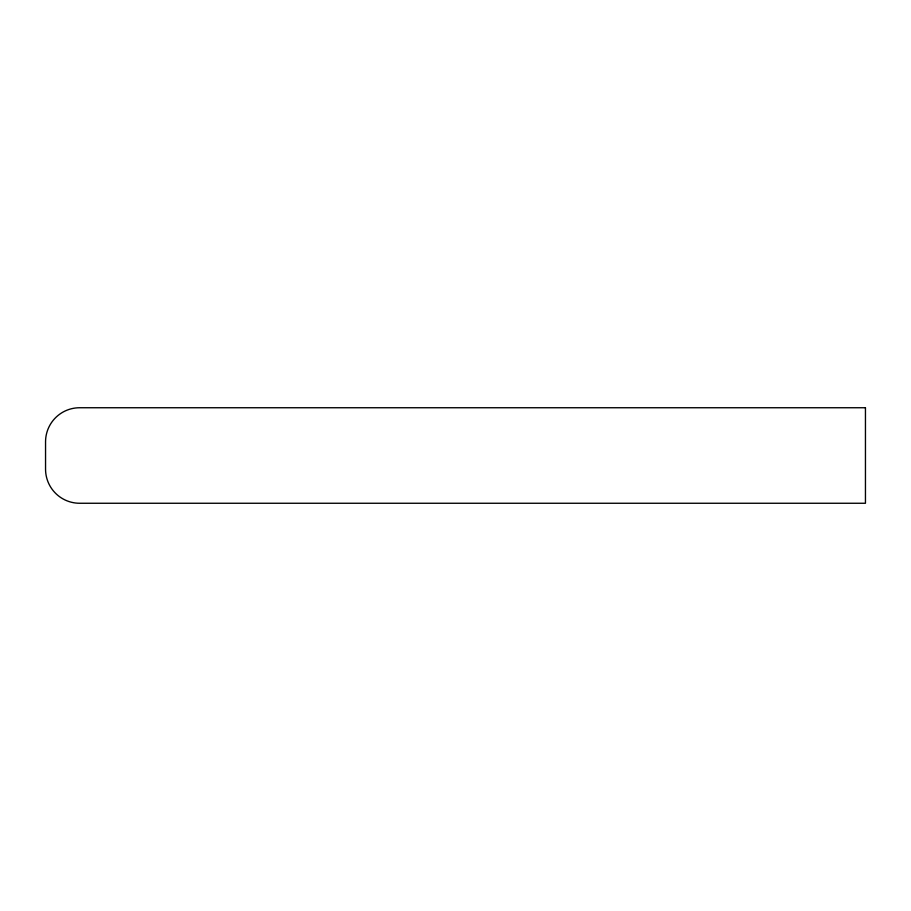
<?xml version="1.0" encoding="UTF-8"?>
<svg xmlns="http://www.w3.org/2000/svg" width="911" height="911" viewBox="0 0 911 911"><rect width="100%" height="100%" fill="white"/><g stroke="black" fill="none" stroke-linecap="round" stroke-linejoin="round"><path stroke-width="1.37" d="M865.45 407.741L79.656 407.741A34.106 34.106 0 0 0 45.55 441.858L45.55 469.142A34.106 34.106 0 0 0 79.656 503.259L865.45 503.259L865.45 407.741"/></g></svg>
